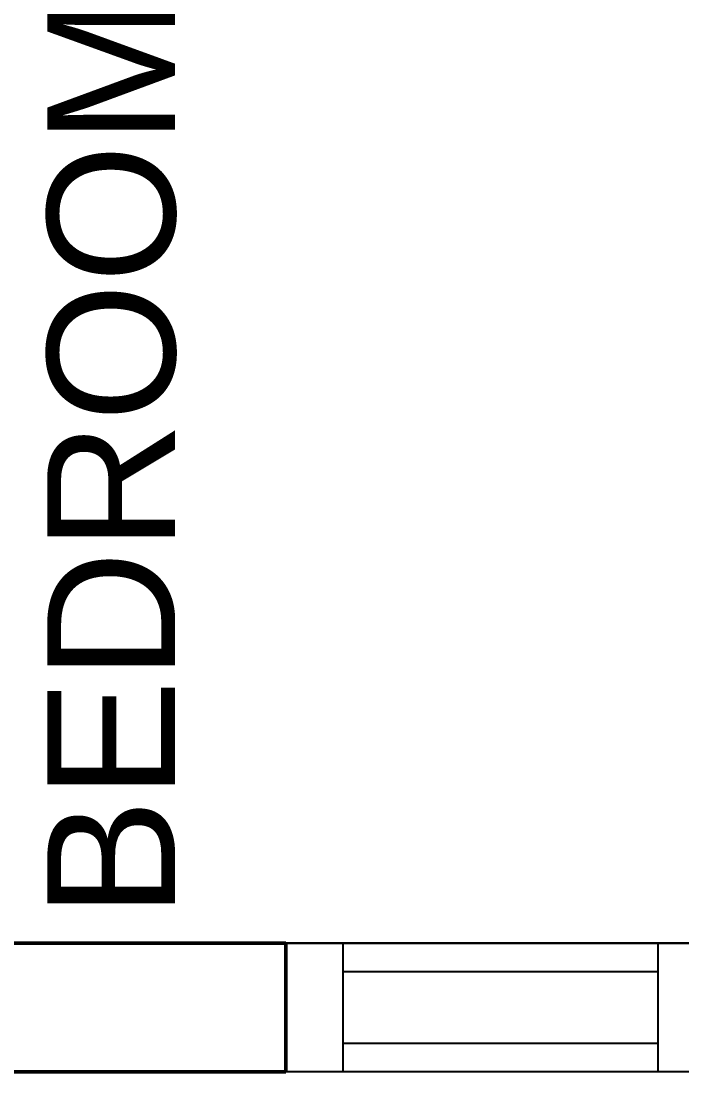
# Model space of a CAD drawing. Header units: millimetres. Extents: x -20622 to 21990, y -10877 to 8500.
# Drawn here: x 3862 to 5017, y 0 to 1837 of the extents above; entities that cross this region are included whole.
import ezdxf

# ---------------------------------------------------------------- set-up
doc = ezdxf.new("R2010")
doc.units = ezdxf.units.MM
doc.layers.add('WALL', color=140, linetype='Continuous', lineweight=50)
doc.layers.add('Windows', color=190, linetype='Continuous')
doc.styles.get("Standard").update_dxf_attribs({"font": 'arial.ttf'})

msp = doc.modelspace()

# ---------------------------------------------------------------- linework, layer by layer
at = {"layer": 'WALL'}
for p, q in [((3450, 225), (4325, 225)), ((4325, 224.9999999999999), (4325, -1.13686837721616e-13))]:
    msp.add_line(p, q, dxfattribs=at)
msp.add_lwpolyline([(4325, 0), (0, 0), (0, 1325)], dxfattribs=at)
at = {"layer": 'Windows'}
for p, q in [((5825, 224.9999999999999), (4325, 225.0000000000001)), ((4325, 224.9999999999999), (5825, 224.9999999999999)), ((4425, 1.13686837721616e-13), (4425, 225.0000000000001)), ((4975, 224.9999999999999), (4975, -1.13686837721616e-13)), ((4975, 174.9999999999999), (4425, 175.0000000000001)), ((4975, 49.99999999999989), (4425, 50.00000000000011)), ((5825, -1.13686837721616e-13), (4325, 1.13686837721616e-13))]:
    msp.add_line(p, q, dxfattribs=at)

# ---------------------------------------------------------------- texts
at = {"layer": 'Windows', "insert": (3908.161828886021, 269.1342902693613), "char_height": 223.4639635123778, "attachment_point": 1, "rotation": 90}
msp.add_mtext_dynamic_manual_height_columns('BEDROOM 2', width=1883.81028347573, gutter_width=1117.319817561889, heights=[0], dxfattribs=at)

doc.saveas('drawing.dxf')
